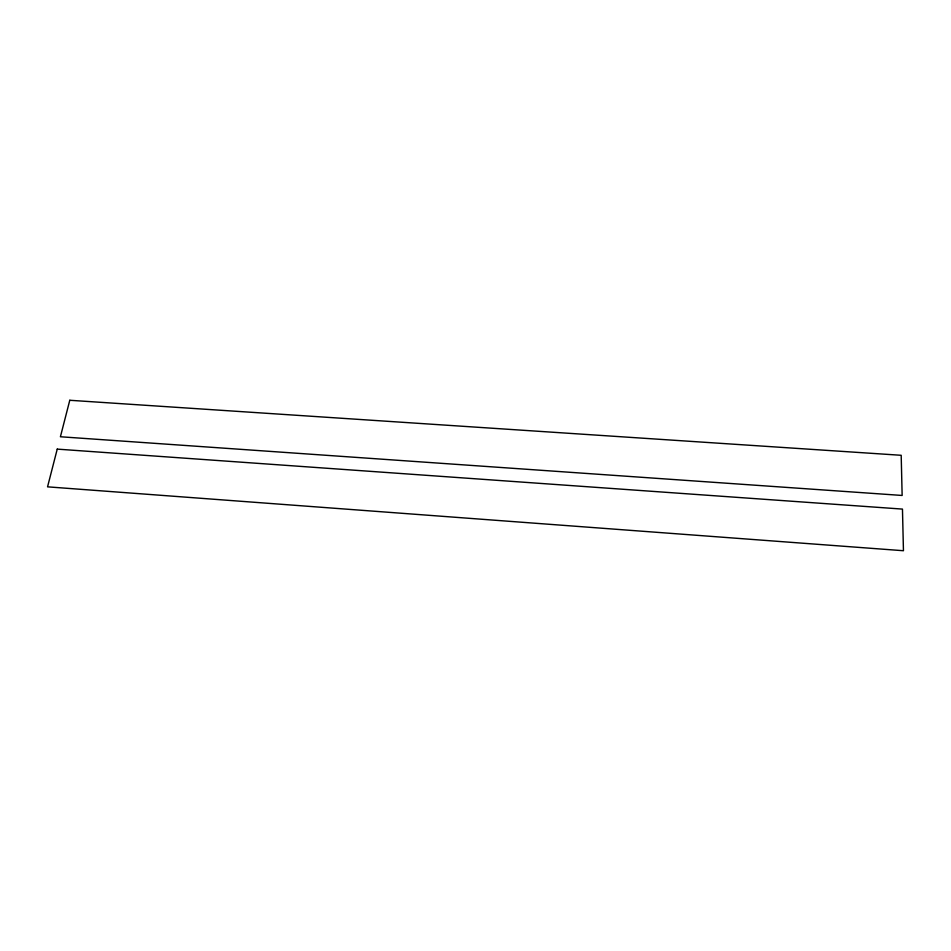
<?xml version="1.0" encoding="UTF-8"?>
<svg xmlns="http://www.w3.org/2000/svg" width="951" height="951" viewBox="0 0 951 951"><rect width="100%" height="100%" fill="white"/><g stroke="black" fill="none" stroke-linecap="round" stroke-linejoin="round"><path stroke-width="1.43" d="M57.238 449.122L47.55 486.841L903.45 550.724L902.463 509.094L57.238 449.122M69.78 400.276L60.412 436.759L902.142 495.459L901.191 455.291L69.78 400.276"/></g></svg>
